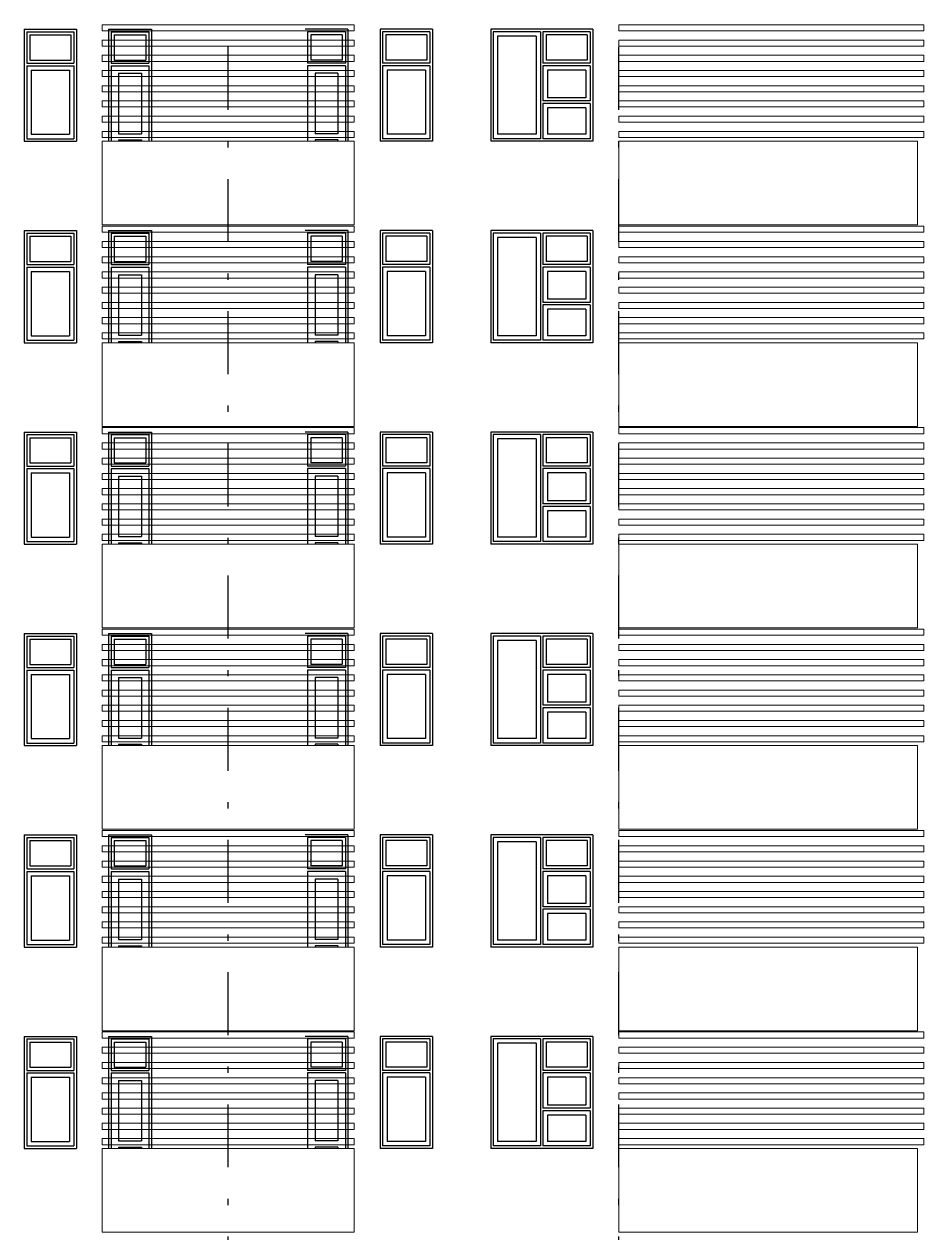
# Model space of a CAD drawing. Header units: millimetres. Extents: x 1676 to 1802, y 1105 to 1194.
# Drawn here: x 1739.4 to 1753.68, y 1133.89 to 1153.09 of the extents above; entities that cross this region are included whole.
import ezdxf

# ---------------------------------------------------------------- set-up
doc = ezdxf.new("R2010")
doc.units = ezdxf.units.MM
doc.linetypes.add('DASHDOT', pattern=[1, 0.5, -0.25, 0, -0.25])
doc.layers.add('ars', color=11, linetype='Continuous', lineweight=0)
doc.layers.add('lan', color=7, linetype='Continuous', lineweight=15)
doc.layers.add('as', color=1, linetype='Continuous', plot=False)
doc.layers.add('Kusen', color=30, linetype='Continuous')

msp = doc.modelspace()

# ---------------------------------------------------------------- linework, layer by layer
at = {"layer": 'ars', "linetype": 'ByBlock'}
for points in [[(1740.638, 1152.98), (1744.638, 1152.98), (1744.638, 1153.077), (1740.638, 1153.077)], [(1748.838, 1152.98), (1753.678, 1152.98), (1753.678, 1153.077), (1748.838, 1153.077)], [(1740.638, 1152.738), (1744.638, 1152.738), (1744.638, 1152.835), (1740.638, 1152.835)], [(1748.838, 1152.738), (1753.678, 1152.738), (1753.678, 1152.835), (1748.838, 1152.835)], [(1740.638, 1152.496), (1744.638, 1152.496), (1744.638, 1152.593), (1740.638, 1152.593)], [(1748.838, 1152.496), (1753.678, 1152.496), (1753.678, 1152.593), (1748.838, 1152.593)], [(1740.638, 1152.254), (1744.638, 1152.254), (1744.638, 1152.351), (1740.638, 1152.351)], [(1748.838, 1152.254), (1753.678, 1152.254), (1753.678, 1152.351), (1748.838, 1152.351)], [(1740.638, 1152.012), (1744.638, 1152.012), (1744.638, 1152.109), (1740.638, 1152.109)], [(1748.838, 1152.012), (1753.678, 1152.012), (1753.678, 1152.109), (1748.838, 1152.109)], [(1740.638, 1151.771), (1744.638, 1151.771), (1744.638, 1151.867), (1740.638, 1151.867)], [(1748.838, 1151.771), (1753.678, 1151.771), (1753.678, 1151.867), (1748.838, 1151.867)], [(1740.638, 1151.529), (1744.638, 1151.529), (1744.638, 1151.626), (1740.638, 1151.626)], [(1748.838, 1151.529), (1753.678, 1151.529), (1753.678, 1151.626), (1748.838, 1151.626)], [(1740.638, 1151.287), (1744.638, 1151.287), (1744.638, 1151.384), (1740.638, 1151.384)], [(1748.838, 1151.287), (1753.678, 1151.287), (1753.678, 1151.384), (1748.838, 1151.384)], [(1740.638, 1149.78), (1744.638, 1149.78), (1744.638, 1149.877), (1740.638, 1149.877)], [(1748.838, 1149.78), (1753.678, 1149.78), (1753.678, 1149.877), (1748.838, 1149.877)], [(1740.638, 1149.538), (1744.638, 1149.538), (1744.638, 1149.635), (1740.638, 1149.635)], [(1748.838, 1149.538), (1753.678, 1149.538), (1753.678, 1149.635), (1748.838, 1149.635)], [(1740.638, 1149.296), (1744.638, 1149.296), (1744.638, 1149.393), (1740.638, 1149.393)], [(1748.838, 1149.296), (1753.678, 1149.296), (1753.678, 1149.393), (1748.838, 1149.393)], [(1740.638, 1149.054), (1744.638, 1149.054), (1744.638, 1149.151), (1740.638, 1149.151)], [(1748.838, 1149.054), (1753.678, 1149.054), (1753.678, 1149.151), (1748.838, 1149.151)], [(1740.638, 1148.812), (1744.638, 1148.812), (1744.638, 1148.909), (1740.638, 1148.909)], [(1748.838, 1148.812), (1753.678, 1148.812), (1753.678, 1148.909), (1748.838, 1148.909)], [(1740.638, 1148.571), (1744.638, 1148.571), (1744.638, 1148.667), (1740.638, 1148.667)], [(1748.838, 1148.571), (1753.678, 1148.571), (1753.678, 1148.667), (1748.838, 1148.667)], [(1740.638, 1148.329), (1744.638, 1148.329), (1744.638, 1148.426), (1740.638, 1148.426)], [(1748.838, 1148.329), (1753.678, 1148.329), (1753.678, 1148.426), (1748.838, 1148.426)], [(1740.638, 1148.087), (1744.638, 1148.087), (1744.638, 1148.184), (1740.638, 1148.184)], [(1748.838, 1148.087), (1753.678, 1148.087), (1753.678, 1148.184), (1748.838, 1148.184)], [(1740.638, 1146.58), (1744.638, 1146.58), (1744.638, 1146.677), (1740.638, 1146.677)], [(1748.838, 1146.58), (1753.678, 1146.58), (1753.678, 1146.677), (1748.838, 1146.677)], [(1740.638, 1146.338), (1744.638, 1146.338), (1744.638, 1146.435), (1740.638, 1146.435)], [(1748.838, 1146.338), (1753.678, 1146.338), (1753.678, 1146.435), (1748.838, 1146.435)], [(1740.638, 1146.096), (1744.638, 1146.096), (1744.638, 1146.193), (1740.638, 1146.193)], [(1748.838, 1146.096), (1753.678, 1146.096), (1753.678, 1146.193), (1748.838, 1146.193)], [(1740.638, 1145.854), (1744.638, 1145.854), (1744.638, 1145.951), (1740.638, 1145.951)], [(1748.838, 1145.854), (1753.678, 1145.854), (1753.678, 1145.951), (1748.838, 1145.951)], [(1740.638, 1145.612), (1744.638, 1145.612), (1744.638, 1145.709), (1740.638, 1145.709)], [(1748.838, 1145.612), (1753.678, 1145.612), (1753.678, 1145.709), (1748.838, 1145.709)], [(1740.638, 1145.371), (1744.638, 1145.371), (1744.638, 1145.467), (1740.638, 1145.467)], [(1748.838, 1145.371), (1753.678, 1145.371), (1753.678, 1145.467), (1748.838, 1145.467)], [(1740.638, 1145.129), (1744.638, 1145.129), (1744.638, 1145.226), (1740.638, 1145.226)], [(1748.838, 1145.129), (1753.678, 1145.129), (1753.678, 1145.226), (1748.838, 1145.226)], [(1740.638, 1144.887), (1744.638, 1144.887), (1744.638, 1144.984), (1740.638, 1144.984)], [(1748.838, 1144.887), (1753.678, 1144.887), (1753.678, 1144.984), (1748.838, 1144.984)], [(1740.638, 1143.38), (1744.638, 1143.38), (1744.638, 1143.477), (1740.638, 1143.477)], [(1748.838, 1143.38), (1753.678, 1143.38), (1753.678, 1143.477), (1748.838, 1143.477)], [(1740.638, 1143.138), (1744.638, 1143.138), (1744.638, 1143.235), (1740.638, 1143.235)], [(1748.838, 1143.138), (1753.678, 1143.138), (1753.678, 1143.235), (1748.838, 1143.235)], [(1740.638, 1142.896), (1744.638, 1142.896), (1744.638, 1142.993), (1740.638, 1142.993)], [(1748.838, 1142.896), (1753.678, 1142.896), (1753.678, 1142.993), (1748.838, 1142.993)], [(1740.638, 1142.654), (1744.638, 1142.654), (1744.638, 1142.751), (1740.638, 1142.751)], [(1748.838, 1142.654), (1753.678, 1142.654), (1753.678, 1142.751), (1748.838, 1142.751)], [(1740.638, 1142.412), (1744.638, 1142.412), (1744.638, 1142.509), (1740.638, 1142.509)], [(1748.838, 1142.412), (1753.678, 1142.412), (1753.678, 1142.509), (1748.838, 1142.509)], [(1740.638, 1142.171), (1744.638, 1142.171), (1744.638, 1142.267), (1740.638, 1142.267)], [(1748.838, 1142.171), (1753.678, 1142.171), (1753.678, 1142.267), (1748.838, 1142.267)], [(1740.638, 1141.929), (1744.638, 1141.929), (1744.638, 1142.026), (1740.638, 1142.026)], [(1748.838, 1141.929), (1753.678, 1141.929), (1753.678, 1142.026), (1748.838, 1142.026)], [(1740.638, 1141.687), (1744.638, 1141.687), (1744.638, 1141.784), (1740.638, 1141.784)], [(1748.838, 1141.687), (1753.678, 1141.687), (1753.678, 1141.784), (1748.838, 1141.784)], [(1740.638, 1140.18), (1744.638, 1140.18), (1744.638, 1140.277), (1740.638, 1140.277)], [(1748.838, 1140.18), (1753.678, 1140.18), (1753.678, 1140.277), (1748.838, 1140.277)], [(1740.638, 1139.938), (1744.638, 1139.938), (1744.638, 1140.035), (1740.638, 1140.035)], [(1748.838, 1139.938), (1753.678, 1139.938), (1753.678, 1140.035), (1748.838, 1140.035)], [(1740.638, 1139.696), (1744.638, 1139.696), (1744.638, 1139.793), (1740.638, 1139.793)], [(1748.838, 1139.696), (1753.678, 1139.696), (1753.678, 1139.793), (1748.838, 1139.793)], [(1740.638, 1139.454), (1744.638, 1139.454), (1744.638, 1139.551), (1740.638, 1139.551)], [(1748.838, 1139.454), (1753.678, 1139.454), (1753.678, 1139.551), (1748.838, 1139.551)], [(1740.638, 1139.212), (1744.638, 1139.212), (1744.638, 1139.309), (1740.638, 1139.309)], [(1748.838, 1139.212), (1753.678, 1139.212), (1753.678, 1139.309), (1748.838, 1139.309)], [(1740.638, 1138.971), (1744.638, 1138.971), (1744.638, 1139.067), (1740.638, 1139.067)], [(1748.838, 1138.971), (1753.678, 1138.971), (1753.678, 1139.067), (1748.838, 1139.067)], [(1740.638, 1138.729), (1744.638, 1138.729), (1744.638, 1138.826), (1740.638, 1138.826)], [(1748.838, 1138.729), (1753.678, 1138.729), (1753.678, 1138.826), (1748.838, 1138.826)], [(1740.638, 1138.487), (1744.638, 1138.487), (1744.638, 1138.584), (1740.638, 1138.584)], [(1748.838, 1138.487), (1753.678, 1138.487), (1753.678, 1138.584), (1748.838, 1138.584)], [(1740.638, 1136.98), (1744.638, 1136.98), (1744.638, 1137.077), (1740.638, 1137.077)], [(1748.838, 1136.98), (1753.678, 1136.98), (1753.678, 1137.077), (1748.838, 1137.077)], [(1740.638, 1136.738), (1744.638, 1136.738), (1744.638, 1136.835), (1740.638, 1136.835)], [(1748.838, 1136.738), (1753.678, 1136.738), (1753.678, 1136.835), (1748.838, 1136.835)], [(1740.638, 1136.496), (1744.638, 1136.496), (1744.638, 1136.593), (1740.638, 1136.593)], [(1748.838, 1136.496), (1753.678, 1136.496), (1753.678, 1136.593), (1748.838, 1136.593)], [(1740.638, 1136.254), (1744.638, 1136.254), (1744.638, 1136.351), (1740.638, 1136.351)], [(1748.838, 1136.254), (1753.678, 1136.254), (1753.678, 1136.351), (1748.838, 1136.351)], [(1740.638, 1136.012), (1744.638, 1136.012), (1744.638, 1136.109), (1740.638, 1136.109)], [(1748.838, 1136.012), (1753.678, 1136.012), (1753.678, 1136.109), (1748.838, 1136.109)], [(1740.638, 1135.771), (1744.638, 1135.771), (1744.638, 1135.867), (1740.638, 1135.867)], [(1748.838, 1135.771), (1753.678, 1135.771), (1753.678, 1135.867), (1748.838, 1135.867)], [(1740.638, 1135.529), (1744.638, 1135.529), (1744.638, 1135.626), (1740.638, 1135.626)], [(1748.838, 1135.529), (1753.678, 1135.529), (1753.678, 1135.626), (1748.838, 1135.626)], [(1740.638, 1135.287), (1744.638, 1135.287), (1744.638, 1135.384), (1740.638, 1135.384)], [(1748.838, 1135.287), (1753.678, 1135.287), (1753.678, 1135.384), (1748.838, 1135.384)]]:
    msp.add_lwpolyline(points, close=True, dxfattribs=at)
at = {"layer": 'as', "linetype": 'DASHDOT', "ltscale": 2}
for p, q in [((1742.638, 1120.227), (1742.638, 1177.027)), ((1748.838, 1120.227), (1748.838, 1177.027))]:
    msp.add_line(p, q, dxfattribs=at)
at = {"layer": 'Kusen', "linetype": 'ByBlock'}
for p, q in [((1739.398, 1153.007), (1739.398, 1151.227)), ((1739.398, 1153.007), (1740.228, 1153.007)), ((1739.438, 1152.967), (1739.438, 1152.467)), ((1739.438, 1152.967), (1740.188, 1152.967)), ((1740.188, 1152.967), (1740.188, 1152.467)), ((1740.228, 1153.007), (1740.228, 1151.227)), ((1740.738, 1153.007), (1740.738, 1151.227)), ((1740.738, 1153.007), (1741.418, 1153.007)), ((1740.778, 1152.967), (1740.778, 1152.467)), ((1740.778, 1152.967), (1741.378, 1152.967)), ((1741.378, 1152.967), (1741.378, 1152.467)), ((1741.418, 1153.007), (1741.418, 1151.227)), ((1744.538, 1153.007), (1743.858, 1153.007)), ((1743.898, 1152.967), (1743.898, 1152.467)), ((1744.498, 1152.967), (1743.898, 1152.967)), ((1744.498, 1152.967), (1744.498, 1152.467)), ((1744.538, 1153.007), (1744.538, 1151.227)), ((1745.048, 1153.007), (1745.048, 1151.227)), ((1745.878, 1153.007), (1745.048, 1153.007)), ((1745.088, 1152.967), (1745.088, 1152.467)), ((1745.838, 1152.967), (1745.088, 1152.967)), ((1745.838, 1152.967), (1745.838, 1152.467)), ((1745.878, 1153.007), (1745.878, 1151.227)), ((1746.803, 1153.007), (1746.803, 1151.227)), ((1748.423, 1153.007), (1746.803, 1153.007)), ((1746.843, 1152.967), (1746.843, 1151.267)), ((1747.593, 1152.967), (1746.843, 1152.967)), ((1747.593, 1152.967), (1747.593, 1151.267)), ((1747.633, 1152.967), (1747.633, 1152.467)), ((1748.383, 1152.967), (1747.633, 1152.967)), ((1748.383, 1152.967), (1748.383, 1152.467)), ((1748.423, 1153.007), (1748.423, 1151.227)), ((1739.488, 1152.917), (1739.488, 1152.517)), ((1739.488, 1152.917), (1740.138, 1152.917)), ((1740.138, 1152.917), (1740.138, 1152.517)), ((1740.828, 1152.917), (1740.828, 1152.517)), ((1740.828, 1152.917), (1741.328, 1152.917)), ((1741.328, 1152.917), (1741.328, 1152.517)), ((1743.948, 1152.917), (1743.948, 1152.517)), ((1744.448, 1152.917), (1743.948, 1152.917)), ((1744.448, 1152.917), (1744.448, 1152.517)), ((1745.138, 1152.917), (1745.138, 1152.517)), ((1745.788, 1152.917), (1745.138, 1152.917)), ((1745.788, 1152.917), (1745.788, 1152.517)), ((1747.523, 1152.897), (1746.913, 1152.897)), ((1746.913, 1152.897), (1746.913, 1151.337)), ((1747.523, 1152.897), (1747.523, 1151.337)), ((1747.683, 1152.917), (1747.683, 1152.517)), ((1748.333, 1152.917), (1747.683, 1152.917)), ((1748.333, 1152.917), (1748.333, 1152.517)), ((1739.438, 1152.467), (1740.188, 1152.467)), ((1739.438, 1152.427), (1739.438, 1151.267)), ((1739.438, 1152.427), (1740.188, 1152.427)), ((1739.488, 1152.517), (1740.138, 1152.517)), ((1740.188, 1152.427), (1740.188, 1151.267)), ((1740.778, 1152.467), (1741.378, 1152.467)), ((1740.778, 1152.427), (1740.778, 1151.227)), ((1740.778, 1152.427), (1741.378, 1152.427)), ((1740.828, 1152.517), (1741.328, 1152.517)), ((1741.378, 1152.427), (1741.378, 1151.227)), ((1744.498, 1152.467), (1743.898, 1152.467)), ((1743.898, 1152.427), (1743.898, 1151.227)), ((1744.498, 1152.427), (1743.898, 1152.427)), ((1744.448, 1152.517), (1743.948, 1152.517)), ((1744.498, 1152.427), (1744.498, 1151.227)), ((1745.838, 1152.467), (1745.088, 1152.467)), ((1745.088, 1152.427), (1745.088, 1151.267)), ((1745.838, 1152.427), (1745.088, 1152.427)), ((1745.788, 1152.517), (1745.138, 1152.517)), ((1745.838, 1152.427), (1745.838, 1151.267)), ((1746.843, 1152.467), (1746.843, 1152.427)), ((1748.383, 1152.467), (1747.633, 1152.467)), ((1747.633, 1152.427), (1747.633, 1151.867)), ((1748.383, 1152.427), (1747.633, 1152.427)), ((1748.333, 1152.517), (1747.683, 1152.517)), ((1748.383, 1152.427), (1748.383, 1151.867)), ((1739.508, 1152.357), (1739.508, 1151.337)), ((1739.508, 1152.357), (1740.118, 1152.357)), ((1740.118, 1152.357), (1740.118, 1151.337)), ((1740.898, 1152.307), (1740.898, 1151.347)), ((1740.898, 1152.307), (1741.258, 1152.307)), ((1741.258, 1152.307), (1741.258, 1151.347)), ((1744.018, 1152.307), (1744.018, 1151.347)), ((1744.378, 1152.307), (1744.018, 1152.307)), ((1744.378, 1152.307), (1744.378, 1151.347)), ((1745.158, 1152.357), (1745.158, 1151.337)), ((1745.768, 1152.357), (1745.158, 1152.357)), ((1745.768, 1152.357), (1745.768, 1151.337)), ((1747.703, 1152.357), (1747.703, 1151.917)), ((1748.313, 1152.357), (1747.703, 1152.357)), ((1748.313, 1152.357), (1748.313, 1151.917)), ((1748.383, 1151.867), (1747.633, 1151.867)), ((1747.633, 1151.827), (1747.633, 1151.267)), ((1748.383, 1151.827), (1747.633, 1151.827)), ((1748.313, 1151.917), (1747.703, 1151.917)), ((1748.383, 1151.827), (1748.383, 1151.267)), ((1747.703, 1151.757), (1747.703, 1151.337)), ((1748.313, 1151.757), (1747.703, 1151.757)), ((1748.313, 1151.757), (1748.313, 1151.337)), ((1739.438, 1151.267), (1740.188, 1151.267)), ((1739.508, 1151.337), (1740.118, 1151.337)), ((1740.898, 1151.347), (1741.258, 1151.347)), ((1740.898, 1151.247), (1740.898, 1151.227)), ((1740.898, 1151.247), (1741.258, 1151.247)), ((1741.258, 1151.247), (1741.258, 1151.227)), ((1744.378, 1151.347), (1744.018, 1151.347)), ((1744.018, 1151.247), (1744.018, 1151.227)), ((1744.378, 1151.247), (1744.018, 1151.247)), ((1744.378, 1151.247), (1744.378, 1151.227)), ((1745.838, 1151.267), (1745.088, 1151.267)), ((1745.768, 1151.337), (1745.158, 1151.337)), ((1747.593, 1151.267), (1746.843, 1151.267)), ((1747.523, 1151.337), (1746.913, 1151.337)), ((1748.383, 1151.267), (1747.633, 1151.267)), ((1748.313, 1151.337), (1747.703, 1151.337)), ((1739.398, 1151.227), (1740.228, 1151.227)), ((1745.878, 1151.227), (1745.048, 1151.227)), ((1748.423, 1151.227), (1746.803, 1151.227)), ((1739.398, 1149.807), (1739.398, 1148.027)), ((1739.398, 1149.807), (1740.228, 1149.807)), ((1739.438, 1149.767), (1739.438, 1149.267)), ((1739.438, 1149.767), (1740.188, 1149.767)), ((1739.488, 1149.717), (1739.488, 1149.317)), ((1739.488, 1149.717), (1740.138, 1149.717)), ((1740.138, 1149.717), (1740.138, 1149.317)), ((1740.188, 1149.767), (1740.188, 1149.267)), ((1740.228, 1149.807), (1740.228, 1148.027)), ((1740.738, 1149.807), (1740.738, 1148.027)), ((1740.738, 1149.807), (1741.418, 1149.807)), ((1740.778, 1149.767), (1740.778, 1149.267)), ((1740.778, 1149.767), (1741.378, 1149.767)), ((1740.828, 1149.717), (1740.828, 1149.317)), ((1740.828, 1149.717), (1741.328, 1149.717)), ((1741.328, 1149.717), (1741.328, 1149.317)), ((1741.378, 1149.767), (1741.378, 1149.267)), ((1741.418, 1149.807), (1741.418, 1148.027)), ((1744.538, 1149.807), (1743.858, 1149.807)), ((1743.898, 1149.767), (1743.898, 1149.267)), ((1744.498, 1149.767), (1743.898, 1149.767)), ((1743.948, 1149.717), (1743.948, 1149.317)), ((1744.448, 1149.717), (1743.948, 1149.717)), ((1744.448, 1149.717), (1744.448, 1149.317)), ((1744.498, 1149.767), (1744.498, 1149.267)), ((1744.538, 1149.807), (1744.538, 1148.027)), ((1745.048, 1149.807), (1745.048, 1148.027)), ((1745.878, 1149.807), (1745.048, 1149.807)), ((1745.088, 1149.767), (1745.088, 1149.267)), ((1745.838, 1149.767), (1745.088, 1149.767)), ((1745.138, 1149.717), (1745.138, 1149.317)), ((1745.788, 1149.717), (1745.138, 1149.717)), ((1745.788, 1149.717), (1745.788, 1149.317)), ((1745.838, 1149.767), (1745.838, 1149.267)), ((1745.878, 1149.807), (1745.878, 1148.027)), ((1746.803, 1149.807), (1746.803, 1148.027)), ((1748.423, 1149.807), (1746.803, 1149.807)), ((1746.843, 1149.767), (1746.843, 1148.067)), ((1747.593, 1149.767), (1746.843, 1149.767)), ((1747.523, 1149.697), (1746.913, 1149.697)), ((1746.913, 1149.697), (1746.913, 1148.137)), ((1747.523, 1149.697), (1747.523, 1148.137)), ((1747.593, 1149.767), (1747.593, 1148.067)), ((1747.633, 1149.767), (1747.633, 1149.267)), ((1748.383, 1149.767), (1747.633, 1149.767)), ((1747.683, 1149.717), (1747.683, 1149.317)), ((1748.333, 1149.717), (1747.683, 1149.717)), ((1748.333, 1149.717), (1748.333, 1149.317)), ((1748.383, 1149.767), (1748.383, 1149.267)), ((1748.423, 1149.807), (1748.423, 1148.027)), ((1739.488, 1149.317), (1740.138, 1149.317)), ((1740.828, 1149.317), (1741.328, 1149.317)), ((1744.448, 1149.317), (1743.948, 1149.317)), ((1745.788, 1149.317), (1745.138, 1149.317)), ((1748.333, 1149.317), (1747.683, 1149.317)), ((1739.438, 1149.267), (1740.188, 1149.267)), ((1739.438, 1149.227), (1739.438, 1148.067)), ((1739.438, 1149.227), (1740.188, 1149.227)), ((1739.508, 1149.157), (1739.508, 1148.137)), ((1739.508, 1149.157), (1740.118, 1149.157)), ((1740.118, 1149.157), (1740.118, 1148.137)), ((1740.188, 1149.227), (1740.188, 1148.067)), ((1740.778, 1149.267), (1741.378, 1149.267)), ((1740.778, 1149.227), (1740.778, 1148.027)), ((1740.778, 1149.227), (1741.378, 1149.227)), ((1741.378, 1149.227), (1741.378, 1148.027)), ((1744.498, 1149.267), (1743.898, 1149.267)), ((1743.898, 1149.227), (1743.898, 1148.027)), ((1744.498, 1149.227), (1743.898, 1149.227)), ((1744.498, 1149.227), (1744.498, 1148.027)), ((1745.838, 1149.267), (1745.088, 1149.267)), ((1745.088, 1149.227), (1745.088, 1148.067)), ((1745.838, 1149.227), (1745.088, 1149.227)), ((1745.158, 1149.157), (1745.158, 1148.137)), ((1745.768, 1149.157), (1745.158, 1149.157)), ((1745.768, 1149.157), (1745.768, 1148.137)), ((1745.838, 1149.227), (1745.838, 1148.067)), ((1746.843, 1149.267), (1746.843, 1149.227)), ((1748.383, 1149.267), (1747.633, 1149.267)), ((1747.633, 1149.227), (1747.633, 1148.667)), ((1748.383, 1149.227), (1747.633, 1149.227)), ((1747.703, 1149.157), (1747.703, 1148.717)), ((1748.313, 1149.157), (1747.703, 1149.157)), ((1748.313, 1149.157), (1748.313, 1148.717)), ((1748.383, 1149.227), (1748.383, 1148.667)), ((1740.898, 1149.107), (1740.898, 1148.147)), ((1740.898, 1149.107), (1741.258, 1149.107)), ((1741.258, 1149.107), (1741.258, 1148.147)), ((1744.018, 1149.107), (1744.018, 1148.147)), ((1744.378, 1149.107), (1744.018, 1149.107)), ((1744.378, 1149.107), (1744.378, 1148.147)), ((1748.383, 1148.667), (1747.633, 1148.667)), ((1747.633, 1148.627), (1747.633, 1148.067)), ((1748.383, 1148.627), (1747.633, 1148.627)), ((1748.313, 1148.717), (1747.703, 1148.717)), ((1747.703, 1148.557), (1747.703, 1148.137)), ((1748.313, 1148.557), (1747.703, 1148.557)), ((1748.313, 1148.557), (1748.313, 1148.137)), ((1748.383, 1148.627), (1748.383, 1148.067)), ((1739.398, 1148.027), (1740.228, 1148.027)), ((1739.438, 1148.067), (1740.188, 1148.067)), ((1739.508, 1148.137), (1740.118, 1148.137)), ((1740.898, 1148.147), (1741.258, 1148.147)), ((1740.898, 1148.047), (1740.898, 1148.027)), ((1740.898, 1148.047), (1741.258, 1148.047)), ((1741.258, 1148.047), (1741.258, 1148.027)), ((1744.378, 1148.147), (1744.018, 1148.147)), ((1744.018, 1148.047), (1744.018, 1148.027)), ((1744.378, 1148.047), (1744.018, 1148.047)), ((1744.378, 1148.047), (1744.378, 1148.027)), ((1745.878, 1148.027), (1745.048, 1148.027)), ((1745.838, 1148.067), (1745.088, 1148.067)), ((1745.768, 1148.137), (1745.158, 1148.137)), ((1748.423, 1148.027), (1746.803, 1148.027)), ((1747.593, 1148.067), (1746.843, 1148.067)), ((1747.523, 1148.137), (1746.913, 1148.137)), ((1748.383, 1148.067), (1747.633, 1148.067)), ((1748.313, 1148.137), (1747.703, 1148.137)), ((1739.398, 1146.607), (1739.398, 1144.827)), ((1739.398, 1146.607), (1740.228, 1146.607)), ((1739.438, 1146.567), (1739.438, 1146.067)), ((1739.438, 1146.567), (1740.188, 1146.567)), ((1739.488, 1146.517), (1739.488, 1146.117)), ((1739.488, 1146.517), (1740.138, 1146.517)), ((1740.138, 1146.517), (1740.138, 1146.117)), ((1740.188, 1146.567), (1740.188, 1146.067)), ((1740.228, 1146.607), (1740.228, 1144.827)), ((1740.738, 1146.607), (1740.738, 1144.827)), ((1740.738, 1146.607), (1741.418, 1146.607)), ((1740.778, 1146.567), (1740.778, 1146.067)), ((1740.778, 1146.567), (1741.378, 1146.567)), ((1740.828, 1146.517), (1740.828, 1146.117)), ((1740.828, 1146.517), (1741.328, 1146.517)), ((1741.328, 1146.517), (1741.328, 1146.117)), ((1741.378, 1146.567), (1741.378, 1146.067)), ((1741.418, 1146.607), (1741.418, 1144.827)), ((1744.538, 1146.607), (1743.858, 1146.607)), ((1743.898, 1146.567), (1743.898, 1146.067)), ((1744.498, 1146.567), (1743.898, 1146.567)), ((1743.948, 1146.517), (1743.948, 1146.117)), ((1744.448, 1146.517), (1743.948, 1146.517)), ((1744.448, 1146.517), (1744.448, 1146.117)), ((1744.498, 1146.567), (1744.498, 1146.067)), ((1744.538, 1146.607), (1744.538, 1144.827)), ((1745.048, 1146.607), (1745.048, 1144.827)), ((1745.878, 1146.607), (1745.048, 1146.607)), ((1745.088, 1146.567), (1745.088, 1146.067)), ((1745.838, 1146.567), (1745.088, 1146.567)), ((1745.138, 1146.517), (1745.138, 1146.117)), ((1745.788, 1146.517), (1745.138, 1146.517)), ((1745.788, 1146.517), (1745.788, 1146.117)), ((1745.838, 1146.567), (1745.838, 1146.067)), ((1745.878, 1146.607), (1745.878, 1144.827)), ((1746.803, 1146.607), (1746.803, 1144.827)), ((1748.423, 1146.607), (1746.803, 1146.607)), ((1746.843, 1146.567), (1746.843, 1144.867)), ((1747.593, 1146.567), (1746.843, 1146.567)), ((1747.523, 1146.497), (1746.913, 1146.497)), ((1746.913, 1146.497), (1746.913, 1144.937)), ((1747.523, 1146.497), (1747.523, 1144.937)), ((1747.593, 1146.567), (1747.593, 1144.867)), ((1747.633, 1146.567), (1747.633, 1146.067)), ((1748.383, 1146.567), (1747.633, 1146.567)), ((1747.683, 1146.517), (1747.683, 1146.117)), ((1748.333, 1146.517), (1747.683, 1146.517)), ((1748.333, 1146.517), (1748.333, 1146.117)), ((1748.383, 1146.567), (1748.383, 1146.067)), ((1748.423, 1146.607), (1748.423, 1144.827)), ((1739.438, 1146.067), (1740.188, 1146.067)), ((1739.488, 1146.117), (1740.138, 1146.117)), ((1740.778, 1146.067), (1741.378, 1146.067)), ((1740.828, 1146.117), (1741.328, 1146.117)), ((1744.498, 1146.067), (1743.898, 1146.067)), ((1744.448, 1146.117), (1743.948, 1146.117)), ((1745.838, 1146.067), (1745.088, 1146.067)), ((1745.788, 1146.117), (1745.138, 1146.117)), ((1746.843, 1146.067), (1746.843, 1146.027)), ((1748.383, 1146.067), (1747.633, 1146.067)), ((1748.333, 1146.117), (1747.683, 1146.117)), ((1739.438, 1146.027), (1739.438, 1144.867)), ((1739.438, 1146.027), (1740.188, 1146.027)), ((1739.508, 1145.957), (1739.508, 1144.937)), ((1739.508, 1145.957), (1740.118, 1145.957)), ((1740.118, 1145.957), (1740.118, 1144.937)), ((1740.188, 1146.027), (1740.188, 1144.867)), ((1740.778, 1146.027), (1740.778, 1144.827)), ((1740.778, 1146.027), (1741.378, 1146.027)), ((1740.898, 1145.907), (1740.898, 1144.947)), ((1740.898, 1145.907), (1741.258, 1145.907)), ((1741.258, 1145.907), (1741.258, 1144.947)), ((1741.378, 1146.027), (1741.378, 1144.827)), ((1743.898, 1146.027), (1743.898, 1144.827)), ((1744.498, 1146.027), (1743.898, 1146.027)), ((1744.018, 1145.907), (1744.018, 1144.947)), ((1744.378, 1145.907), (1744.018, 1145.907)), ((1744.378, 1145.907), (1744.378, 1144.947)), ((1744.498, 1146.027), (1744.498, 1144.827)), ((1745.088, 1146.027), (1745.088, 1144.867)), ((1745.838, 1146.027), (1745.088, 1146.027)), ((1745.158, 1145.957), (1745.158, 1144.937)), ((1745.768, 1145.957), (1745.158, 1145.957)), ((1745.768, 1145.957), (1745.768, 1144.937)), ((1745.838, 1146.027), (1745.838, 1144.867)), ((1747.633, 1146.027), (1747.633, 1145.467)), ((1748.383, 1146.027), (1747.633, 1146.027)), ((1747.703, 1145.957), (1747.703, 1145.517)), ((1748.313, 1145.957), (1747.703, 1145.957)), ((1748.313, 1145.957), (1748.313, 1145.517)), ((1748.383, 1146.027), (1748.383, 1145.467)), ((1748.313, 1145.517), (1747.703, 1145.517)), ((1748.383, 1145.467), (1747.633, 1145.467)), ((1747.633, 1145.427), (1747.633, 1144.867)), ((1748.383, 1145.427), (1747.633, 1145.427)), ((1747.703, 1145.357), (1747.703, 1144.937)), ((1748.313, 1145.357), (1747.703, 1145.357)), ((1748.313, 1145.357), (1748.313, 1144.937)), ((1748.383, 1145.427), (1748.383, 1144.867)), ((1739.508, 1144.937), (1740.118, 1144.937)), ((1740.898, 1144.947), (1741.258, 1144.947)), ((1744.378, 1144.947), (1744.018, 1144.947)), ((1745.768, 1144.937), (1745.158, 1144.937)), ((1747.523, 1144.937), (1746.913, 1144.937)), ((1748.313, 1144.937), (1747.703, 1144.937)), ((1739.398, 1144.827), (1740.228, 1144.827)), ((1739.438, 1144.867), (1740.188, 1144.867)), ((1740.898, 1144.847), (1740.898, 1144.827)), ((1740.898, 1144.847), (1741.258, 1144.847)), ((1741.258, 1144.847), (1741.258, 1144.827)), ((1744.018, 1144.847), (1744.018, 1144.827)), ((1744.378, 1144.847), (1744.018, 1144.847)), ((1744.378, 1144.847), (1744.378, 1144.827)), ((1745.878, 1144.827), (1745.048, 1144.827)), ((1745.838, 1144.867), (1745.088, 1144.867)), ((1748.423, 1144.827), (1746.803, 1144.827)), ((1747.593, 1144.867), (1746.843, 1144.867)), ((1748.383, 1144.867), (1747.633, 1144.867)), ((1739.398, 1143.407), (1739.398, 1141.627)), ((1739.398, 1143.407), (1740.228, 1143.407)), ((1739.438, 1143.367), (1739.438, 1142.867)), ((1739.438, 1143.367), (1740.188, 1143.367)), ((1740.188, 1143.367), (1740.188, 1142.867)), ((1740.228, 1143.407), (1740.228, 1141.627)), ((1740.738, 1143.407), (1740.738, 1141.627)), ((1740.738, 1143.407), (1741.418, 1143.407)), ((1740.778, 1143.367), (1740.778, 1142.867)), ((1740.778, 1143.367), (1741.378, 1143.367)), ((1741.378, 1143.367), (1741.378, 1142.867)), ((1741.418, 1143.407), (1741.418, 1141.627)), ((1744.538, 1143.407), (1743.858, 1143.407)), ((1743.898, 1143.367), (1743.898, 1142.867)), ((1744.498, 1143.367), (1743.898, 1143.367)), ((1744.498, 1143.367), (1744.498, 1142.867)), ((1744.538, 1143.407), (1744.538, 1141.627)), ((1745.048, 1143.407), (1745.048, 1141.627)), ((1745.878, 1143.407), (1745.048, 1143.407)), ((1745.088, 1143.367), (1745.088, 1142.867)), ((1745.838, 1143.367), (1745.088, 1143.367)), ((1745.838, 1143.367), (1745.838, 1142.867)), ((1745.878, 1143.407), (1745.878, 1141.627)), ((1746.803, 1143.407), (1746.803, 1141.627)), ((1748.423, 1143.407), (1746.803, 1143.407)), ((1746.843, 1143.367), (1746.843, 1141.667)), ((1747.593, 1143.367), (1746.843, 1143.367)), ((1747.593, 1143.367), (1747.593, 1141.667)), ((1747.633, 1143.367), (1747.633, 1142.867)), ((1748.383, 1143.367), (1747.633, 1143.367)), ((1748.383, 1143.367), (1748.383, 1142.867)), ((1748.423, 1143.407), (1748.423, 1141.627)), ((1739.488, 1143.317), (1739.488, 1142.917)), ((1739.488, 1143.317), (1740.138, 1143.317)), ((1740.138, 1143.317), (1740.138, 1142.917)), ((1740.828, 1143.317), (1740.828, 1142.917)), ((1740.828, 1143.317), (1741.328, 1143.317)), ((1741.328, 1143.317), (1741.328, 1142.917)), ((1743.948, 1143.317), (1743.948, 1142.917)), ((1744.448, 1143.317), (1743.948, 1143.317)), ((1744.448, 1143.317), (1744.448, 1142.917)), ((1745.138, 1143.317), (1745.138, 1142.917)), ((1745.788, 1143.317), (1745.138, 1143.317)), ((1745.788, 1143.317), (1745.788, 1142.917)), ((1747.523, 1143.297), (1746.913, 1143.297)), ((1746.913, 1143.297), (1746.913, 1141.737)), ((1747.523, 1143.297), (1747.523, 1141.737)), ((1747.683, 1143.317), (1747.683, 1142.917)), ((1748.333, 1143.317), (1747.683, 1143.317)), ((1748.333, 1143.317), (1748.333, 1142.917)), ((1739.438, 1142.867), (1740.188, 1142.867)), ((1739.438, 1142.827), (1739.438, 1141.667)), ((1739.438, 1142.827), (1740.188, 1142.827)), ((1739.488, 1142.917), (1740.138, 1142.917)), ((1740.188, 1142.827), (1740.188, 1141.667)), ((1740.778, 1142.867), (1741.378, 1142.867)), ((1740.778, 1142.827), (1740.778, 1141.627)), ((1740.778, 1142.827), (1741.378, 1142.827)), ((1740.828, 1142.917), (1741.328, 1142.917)), ((1741.378, 1142.827), (1741.378, 1141.627)), ((1744.498, 1142.867), (1743.898, 1142.867)), ((1743.898, 1142.827), (1743.898, 1141.627)), ((1744.498, 1142.827), (1743.898, 1142.827)), ((1744.448, 1142.917), (1743.948, 1142.917)), ((1744.498, 1142.827), (1744.498, 1141.627)), ((1745.838, 1142.867), (1745.088, 1142.867)), ((1745.088, 1142.827), (1745.088, 1141.667)), ((1745.838, 1142.827), (1745.088, 1142.827)), ((1745.788, 1142.917), (1745.138, 1142.917)), ((1745.838, 1142.827), (1745.838, 1141.667)), ((1746.843, 1142.867), (1746.843, 1142.827)), ((1748.383, 1142.867), (1747.633, 1142.867)), ((1747.633, 1142.827), (1747.633, 1142.267)), ((1748.383, 1142.827), (1747.633, 1142.827)), ((1748.333, 1142.917), (1747.683, 1142.917)), ((1748.383, 1142.827), (1748.383, 1142.267)), ((1739.508, 1142.757), (1739.508, 1141.737)), ((1739.508, 1142.757), (1740.118, 1142.757)), ((1740.118, 1142.757), (1740.118, 1141.737)), ((1740.898, 1142.707), (1740.898, 1141.747)), ((1740.898, 1142.707), (1741.258, 1142.707)), ((1741.258, 1142.707), (1741.258, 1141.747)), ((1744.018, 1142.707), (1744.018, 1141.747)), ((1744.378, 1142.707), (1744.018, 1142.707)), ((1744.378, 1142.707), (1744.378, 1141.747)), ((1745.158, 1142.757), (1745.158, 1141.737)), ((1745.768, 1142.757), (1745.158, 1142.757)), ((1745.768, 1142.757), (1745.768, 1141.737)), ((1747.703, 1142.757), (1747.703, 1142.317)), ((1748.313, 1142.757), (1747.703, 1142.757)), ((1748.313, 1142.757), (1748.313, 1142.317)), ((1748.383, 1142.267), (1747.633, 1142.267)), ((1747.633, 1142.227), (1747.633, 1141.667)), ((1748.383, 1142.227), (1747.633, 1142.227)), ((1748.313, 1142.317), (1747.703, 1142.317)), ((1748.383, 1142.227), (1748.383, 1141.667)), ((1747.703, 1142.157), (1747.703, 1141.737)), ((1748.313, 1142.157), (1747.703, 1142.157)), ((1748.313, 1142.157), (1748.313, 1141.737)), ((1739.438, 1141.667), (1740.188, 1141.667)), ((1739.508, 1141.737), (1740.118, 1141.737)), ((1740.898, 1141.747), (1741.258, 1141.747)), ((1740.898, 1141.647), (1740.898, 1141.627)), ((1740.898, 1141.647), (1741.258, 1141.647)), ((1741.258, 1141.647), (1741.258, 1141.627)), ((1744.378, 1141.747), (1744.018, 1141.747)), ((1744.018, 1141.647), (1744.018, 1141.627)), ((1744.378, 1141.647), (1744.018, 1141.647)), ((1744.378, 1141.647), (1744.378, 1141.627)), ((1745.838, 1141.667), (1745.088, 1141.667)), ((1745.768, 1141.737), (1745.158, 1141.737)), ((1747.593, 1141.667), (1746.843, 1141.667)), ((1747.523, 1141.737), (1746.913, 1141.737)), ((1748.383, 1141.667), (1747.633, 1141.667)), ((1748.313, 1141.737), (1747.703, 1141.737)), ((1739.398, 1141.627), (1740.228, 1141.627)), ((1745.878, 1141.627), (1745.048, 1141.627)), ((1748.423, 1141.627), (1746.803, 1141.627)), ((1739.398, 1140.207), (1739.398, 1138.427)), ((1739.398, 1140.207), (1740.228, 1140.207)), ((1739.438, 1140.167), (1739.438, 1139.667)), ((1739.438, 1140.167), (1740.188, 1140.167)), ((1739.488, 1140.117), (1739.488, 1139.717)), ((1739.488, 1140.117), (1740.138, 1140.117)), ((1740.138, 1140.117), (1740.138, 1139.717)), ((1740.188, 1140.167), (1740.188, 1139.667)), ((1740.228, 1140.207), (1740.228, 1138.427)), ((1740.738, 1140.207), (1740.738, 1138.427)), ((1740.738, 1140.207), (1741.418, 1140.207)), ((1740.778, 1140.167), (1740.778, 1139.667)), ((1740.778, 1140.167), (1741.378, 1140.167)), ((1740.828, 1140.117), (1740.828, 1139.717)), ((1740.828, 1140.117), (1741.328, 1140.117)), ((1741.328, 1140.117), (1741.328, 1139.717)), ((1741.378, 1140.167), (1741.378, 1139.667)), ((1741.418, 1140.207), (1741.418, 1138.427)), ((1744.538, 1140.207), (1743.858, 1140.207)), ((1743.898, 1140.167), (1743.898, 1139.667)), ((1744.498, 1140.167), (1743.898, 1140.167)), ((1743.948, 1140.117), (1743.948, 1139.717)), ((1744.448, 1140.117), (1743.948, 1140.117)), ((1744.448, 1140.117), (1744.448, 1139.717)), ((1744.498, 1140.167), (1744.498, 1139.667)), ((1744.538, 1140.207), (1744.538, 1138.427)), ((1745.048, 1140.207), (1745.048, 1138.427)), ((1745.878, 1140.207), (1745.048, 1140.207)), ((1745.088, 1140.167), (1745.088, 1139.667)), ((1745.838, 1140.167), (1745.088, 1140.167)), ((1745.138, 1140.117), (1745.138, 1139.717)), ((1745.788, 1140.117), (1745.138, 1140.117)), ((1745.788, 1140.117), (1745.788, 1139.717)), ((1745.838, 1140.167), (1745.838, 1139.667)), ((1745.878, 1140.207), (1745.878, 1138.427)), ((1746.803, 1140.207), (1746.803, 1138.427)), ((1748.423, 1140.207), (1746.803, 1140.207)), ((1746.843, 1140.167), (1746.843, 1138.467)), ((1747.593, 1140.167), (1746.843, 1140.167)), ((1747.523, 1140.097), (1746.913, 1140.097)), ((1746.913, 1140.097), (1746.913, 1138.537)), ((1747.523, 1140.097), (1747.523, 1138.537)), ((1747.593, 1140.167), (1747.593, 1138.467)), ((1747.633, 1140.167), (1747.633, 1139.667)), ((1748.383, 1140.167), (1747.633, 1140.167)), ((1747.683, 1140.117), (1747.683, 1139.717)), ((1748.333, 1140.117), (1747.683, 1140.117)), ((1748.333, 1140.117), (1748.333, 1139.717)), ((1748.383, 1140.167), (1748.383, 1139.667)), ((1748.423, 1140.207), (1748.423, 1138.427)), ((1739.488, 1139.717), (1740.138, 1139.717)), ((1740.828, 1139.717), (1741.328, 1139.717)), ((1744.448, 1139.717), (1743.948, 1139.717)), ((1745.788, 1139.717), (1745.138, 1139.717)), ((1748.333, 1139.717), (1747.683, 1139.717)), ((1739.438, 1139.667), (1740.188, 1139.667)), ((1739.438, 1139.627), (1739.438, 1138.467)), ((1739.438, 1139.627), (1740.188, 1139.627)), ((1739.508, 1139.557), (1739.508, 1138.537)), ((1739.508, 1139.557), (1740.118, 1139.557)), ((1740.118, 1139.557), (1740.118, 1138.537)), ((1740.188, 1139.627), (1740.188, 1138.467)), ((1740.778, 1139.667), (1741.378, 1139.667)), ((1740.778, 1139.627), (1740.778, 1138.427)), ((1740.778, 1139.627), (1741.378, 1139.627)), ((1741.378, 1139.627), (1741.378, 1138.427)), ((1744.498, 1139.667), (1743.898, 1139.667)), ((1743.898, 1139.627), (1743.898, 1138.427)), ((1744.498, 1139.627), (1743.898, 1139.627)), ((1744.498, 1139.627), (1744.498, 1138.427)), ((1745.838, 1139.667), (1745.088, 1139.667)), ((1745.088, 1139.627), (1745.088, 1138.467)), ((1745.838, 1139.627), (1745.088, 1139.627)), ((1745.158, 1139.557), (1745.158, 1138.537)), ((1745.768, 1139.557), (1745.158, 1139.557)), ((1745.768, 1139.557), (1745.768, 1138.537)), ((1745.838, 1139.627), (1745.838, 1138.467)), ((1746.843, 1139.667), (1746.843, 1139.627)), ((1748.383, 1139.667), (1747.633, 1139.667)), ((1747.633, 1139.627), (1747.633, 1139.067)), ((1748.383, 1139.627), (1747.633, 1139.627)), ((1747.703, 1139.557), (1747.703, 1139.117)), ((1748.313, 1139.557), (1747.703, 1139.557)), ((1748.313, 1139.557), (1748.313, 1139.117)), ((1748.383, 1139.627), (1748.383, 1139.067)), ((1740.898, 1139.507), (1740.898, 1138.547)), ((1740.898, 1139.507), (1741.258, 1139.507)), ((1741.258, 1139.507), (1741.258, 1138.547)), ((1744.018, 1139.507), (1744.018, 1138.547)), ((1744.378, 1139.507), (1744.018, 1139.507)), ((1744.378, 1139.507), (1744.378, 1138.547)), ((1748.383, 1139.067), (1747.633, 1139.067)), ((1747.633, 1139.027), (1747.633, 1138.467)), ((1748.383, 1139.027), (1747.633, 1139.027)), ((1748.313, 1139.117), (1747.703, 1139.117)), ((1747.703, 1138.957), (1747.703, 1138.537)), ((1748.313, 1138.957), (1747.703, 1138.957)), ((1748.313, 1138.957), (1748.313, 1138.537)), ((1748.383, 1139.027), (1748.383, 1138.467)), ((1739.398, 1138.427), (1740.228, 1138.427)), ((1739.438, 1138.467), (1740.188, 1138.467)), ((1739.508, 1138.537), (1740.118, 1138.537)), ((1740.898, 1138.547), (1741.258, 1138.547)), ((1740.898, 1138.447), (1740.898, 1138.427)), ((1740.898, 1138.447), (1741.258, 1138.447)), ((1741.258, 1138.447), (1741.258, 1138.427)), ((1744.378, 1138.547), (1744.018, 1138.547)), ((1744.018, 1138.447), (1744.018, 1138.427)), ((1744.378, 1138.447), (1744.018, 1138.447)), ((1744.378, 1138.447), (1744.378, 1138.427)), ((1745.878, 1138.427), (1745.048, 1138.427)), ((1745.838, 1138.467), (1745.088, 1138.467)), ((1745.768, 1138.537), (1745.158, 1138.537)), ((1748.423, 1138.427), (1746.803, 1138.427)), ((1747.593, 1138.467), (1746.843, 1138.467)), ((1747.523, 1138.537), (1746.913, 1138.537)), ((1748.383, 1138.467), (1747.633, 1138.467)), ((1748.313, 1138.537), (1747.703, 1138.537)), ((1739.398, 1137.007), (1739.398, 1135.227)), ((1739.398, 1137.007), (1740.228, 1137.007)), ((1739.438, 1136.967), (1739.438, 1136.467)), ((1739.438, 1136.967), (1740.188, 1136.967)), ((1739.488, 1136.917), (1739.488, 1136.517)), ((1739.488, 1136.917), (1740.138, 1136.917)), ((1740.138, 1136.917), (1740.138, 1136.517)), ((1740.188, 1136.967), (1740.188, 1136.467)), ((1740.228, 1137.007), (1740.228, 1135.227)), ((1740.738, 1137.007), (1740.738, 1135.227)), ((1740.738, 1137.007), (1741.418, 1137.007)), ((1740.778, 1136.967), (1740.778, 1136.467)), ((1740.778, 1136.967), (1741.378, 1136.967)), ((1740.828, 1136.917), (1740.828, 1136.517)), ((1740.828, 1136.917), (1741.328, 1136.917)), ((1741.328, 1136.917), (1741.328, 1136.517)), ((1741.378, 1136.967), (1741.378, 1136.467)), ((1741.418, 1137.007), (1741.418, 1135.227)), ((1744.538, 1137.007), (1743.858, 1137.007)), ((1743.898, 1136.967), (1743.898, 1136.467)), ((1744.498, 1136.967), (1743.898, 1136.967)), ((1743.948, 1136.917), (1743.948, 1136.517)), ((1744.448, 1136.917), (1743.948, 1136.917)), ((1744.448, 1136.917), (1744.448, 1136.517)), ((1744.498, 1136.967), (1744.498, 1136.467)), ((1744.538, 1137.007), (1744.538, 1135.227)), ((1745.048, 1137.007), (1745.048, 1135.227)), ((1745.878, 1137.007), (1745.048, 1137.007)), ((1745.088, 1136.967), (1745.088, 1136.467)), ((1745.838, 1136.967), (1745.088, 1136.967)), ((1745.138, 1136.917), (1745.138, 1136.517)), ((1745.788, 1136.917), (1745.138, 1136.917)), ((1745.788, 1136.917), (1745.788, 1136.517)), ((1745.838, 1136.967), (1745.838, 1136.467)), ((1745.878, 1137.007), (1745.878, 1135.227)), ((1746.803, 1137.007), (1746.803, 1135.227)), ((1748.423, 1137.007), (1746.803, 1137.007)), ((1746.843, 1136.967), (1746.843, 1135.267)), ((1747.593, 1136.967), (1746.843, 1136.967)), ((1747.523, 1136.897), (1746.913, 1136.897)), ((1746.913, 1136.897), (1746.913, 1135.337)), ((1747.523, 1136.897), (1747.523, 1135.337)), ((1747.593, 1136.967), (1747.593, 1135.267)), ((1747.633, 1136.967), (1747.633, 1136.467)), ((1748.383, 1136.967), (1747.633, 1136.967)), ((1747.683, 1136.917), (1747.683, 1136.517)), ((1748.333, 1136.917), (1747.683, 1136.917)), ((1748.333, 1136.917), (1748.333, 1136.517)), ((1748.383, 1136.967), (1748.383, 1136.467)), ((1748.423, 1137.007), (1748.423, 1135.227)), ((1739.438, 1136.467), (1740.188, 1136.467)), ((1739.488, 1136.517), (1740.138, 1136.517)), ((1740.778, 1136.467), (1741.378, 1136.467)), ((1740.828, 1136.517), (1741.328, 1136.517)), ((1744.498, 1136.467), (1743.898, 1136.467)), ((1744.448, 1136.517), (1743.948, 1136.517)), ((1745.838, 1136.467), (1745.088, 1136.467)), ((1745.788, 1136.517), (1745.138, 1136.517)), ((1746.843, 1136.467), (1746.843, 1136.427)), ((1748.383, 1136.467), (1747.633, 1136.467)), ((1748.333, 1136.517), (1747.683, 1136.517)), ((1739.438, 1136.427), (1739.438, 1135.267)), ((1739.438, 1136.427), (1740.188, 1136.427)), ((1739.508, 1136.357), (1739.508, 1135.337)), ((1739.508, 1136.357), (1740.118, 1136.357)), ((1740.118, 1136.357), (1740.118, 1135.337)), ((1740.188, 1136.427), (1740.188, 1135.267)), ((1740.778, 1136.427), (1740.778, 1135.227)), ((1740.778, 1136.427), (1741.378, 1136.427)), ((1740.898, 1136.307), (1740.898, 1135.347)), ((1740.898, 1136.307), (1741.258, 1136.307)), ((1741.258, 1136.307), (1741.258, 1135.347)), ((1741.378, 1136.427), (1741.378, 1135.227)), ((1743.898, 1136.427), (1743.898, 1135.227)), ((1744.498, 1136.427), (1743.898, 1136.427)), ((1744.018, 1136.307), (1744.018, 1135.347)), ((1744.378, 1136.307), (1744.018, 1136.307)), ((1744.378, 1136.307), (1744.378, 1135.347)), ((1744.498, 1136.427), (1744.498, 1135.227)), ((1745.088, 1136.427), (1745.088, 1135.267)), ((1745.838, 1136.427), (1745.088, 1136.427)), ((1745.158, 1136.357), (1745.158, 1135.337)), ((1745.768, 1136.357), (1745.158, 1136.357)), ((1745.768, 1136.357), (1745.768, 1135.337)), ((1745.838, 1136.427), (1745.838, 1135.267)), ((1747.633, 1136.427), (1747.633, 1135.867)), ((1748.383, 1136.427), (1747.633, 1136.427)), ((1747.703, 1136.357), (1747.703, 1135.917)), ((1748.313, 1136.357), (1747.703, 1136.357)), ((1748.313, 1136.357), (1748.313, 1135.917)), ((1748.383, 1136.427), (1748.383, 1135.867)), ((1748.313, 1135.917), (1747.703, 1135.917)), ((1748.383, 1135.867), (1747.633, 1135.867)), ((1747.633, 1135.827), (1747.633, 1135.267)), ((1748.383, 1135.827), (1747.633, 1135.827)), ((1747.703, 1135.757), (1747.703, 1135.337)), ((1748.313, 1135.757), (1747.703, 1135.757)), ((1748.313, 1135.757), (1748.313, 1135.337)), ((1748.383, 1135.827), (1748.383, 1135.267)), ((1739.508, 1135.337), (1740.118, 1135.337)), ((1740.898, 1135.347), (1741.258, 1135.347)), ((1744.378, 1135.347), (1744.018, 1135.347)), ((1745.768, 1135.337), (1745.158, 1135.337)), ((1747.523, 1135.337), (1746.913, 1135.337)), ((1748.313, 1135.337), (1747.703, 1135.337)), ((1739.398, 1135.227), (1740.228, 1135.227)), ((1739.438, 1135.267), (1740.188, 1135.267)), ((1740.898, 1135.247), (1740.898, 1135.227)), ((1740.898, 1135.247), (1741.258, 1135.247)), ((1741.258, 1135.247), (1741.258, 1135.227)), ((1744.018, 1135.247), (1744.018, 1135.227)), ((1744.378, 1135.247), (1744.018, 1135.247)), ((1744.378, 1135.247), (1744.378, 1135.227)), ((1745.878, 1135.227), (1745.048, 1135.227)), ((1745.838, 1135.267), (1745.088, 1135.267)), ((1748.423, 1135.227), (1746.803, 1135.227)), ((1747.593, 1135.267), (1746.843, 1135.267)), ((1748.383, 1135.267), (1747.633, 1135.267))]:
    msp.add_line(p, q, dxfattribs=at)
at = {"layer": 'lan', "linetype": 'Continuous', "ltscale": 2}
for p, q in [((1740.638, 1151.227), (1744.638, 1151.227)), ((1740.638, 1151.227), (1740.638, 1149.897)), ((1744.638, 1151.227), (1744.638, 1149.897)), ((1748.838, 1151.227), (1753.578, 1151.227)), ((1748.838, 1151.227), (1748.838, 1149.897)), ((1753.578, 1151.227), (1753.578, 1149.897)), ((1740.638, 1148.027), (1744.638, 1148.027)), ((1740.638, 1148.027), (1740.638, 1146.697)), ((1744.638, 1148.027), (1744.638, 1146.697)), ((1748.838, 1148.027), (1753.578, 1148.027)), ((1748.838, 1148.027), (1748.838, 1146.697)), ((1753.578, 1148.027), (1753.578, 1146.697)), ((1740.638, 1144.827), (1744.638, 1144.827)), ((1740.638, 1144.827), (1740.638, 1143.497)), ((1744.638, 1144.827), (1744.638, 1143.497)), ((1748.838, 1144.827), (1753.578, 1144.827)), ((1748.838, 1144.827), (1748.838, 1143.497)), ((1753.578, 1144.827), (1753.578, 1143.497)), ((1740.638, 1141.627), (1744.638, 1141.627)), ((1740.638, 1141.627), (1740.638, 1140.297)), ((1744.638, 1141.627), (1744.638, 1140.297)), ((1748.838, 1141.627), (1753.578, 1141.627)), ((1748.838, 1141.627), (1748.838, 1140.297)), ((1753.578, 1141.627), (1753.578, 1140.297)), ((1740.638, 1138.427), (1744.638, 1138.427)), ((1740.638, 1138.427), (1740.638, 1137.097)), ((1744.638, 1138.427), (1744.638, 1137.097)), ((1748.838, 1138.427), (1753.578, 1138.427)), ((1748.838, 1138.427), (1748.838, 1137.097)), ((1753.578, 1138.427), (1753.578, 1137.097)), ((1740.638, 1135.227), (1744.638, 1135.227)), ((1740.638, 1135.227), (1740.638, 1133.897)), ((1744.638, 1135.227), (1744.638, 1133.897)), ((1748.838, 1135.227), (1753.578, 1135.227)), ((1748.838, 1135.227), (1748.838, 1133.897)), ((1753.578, 1135.227), (1753.578, 1133.897))]:
    msp.add_line(p, q, dxfattribs=at)
at = {"layer": 'lan', "linetype": 'ByBlock'}
for p, q in [((1740.638, 1149.897), (1744.638, 1149.897)), ((1748.838, 1149.897), (1753.578, 1149.897)), ((1740.638, 1146.697), (1744.638, 1146.697)), ((1748.838, 1146.697), (1753.578, 1146.697)), ((1740.638, 1143.497), (1744.638, 1143.497)), ((1748.838, 1143.497), (1753.578, 1143.497)), ((1740.638, 1140.297), (1744.638, 1140.297)), ((1748.838, 1140.297), (1753.578, 1140.297)), ((1740.638, 1137.097), (1744.638, 1137.097)), ((1748.838, 1137.097), (1753.578, 1137.097)), ((1740.638, 1133.897), (1744.638, 1133.897)), ((1748.838, 1133.897), (1753.578, 1133.897))]:
    msp.add_line(p, q, dxfattribs=at)

doc.saveas('drawing.dxf')
